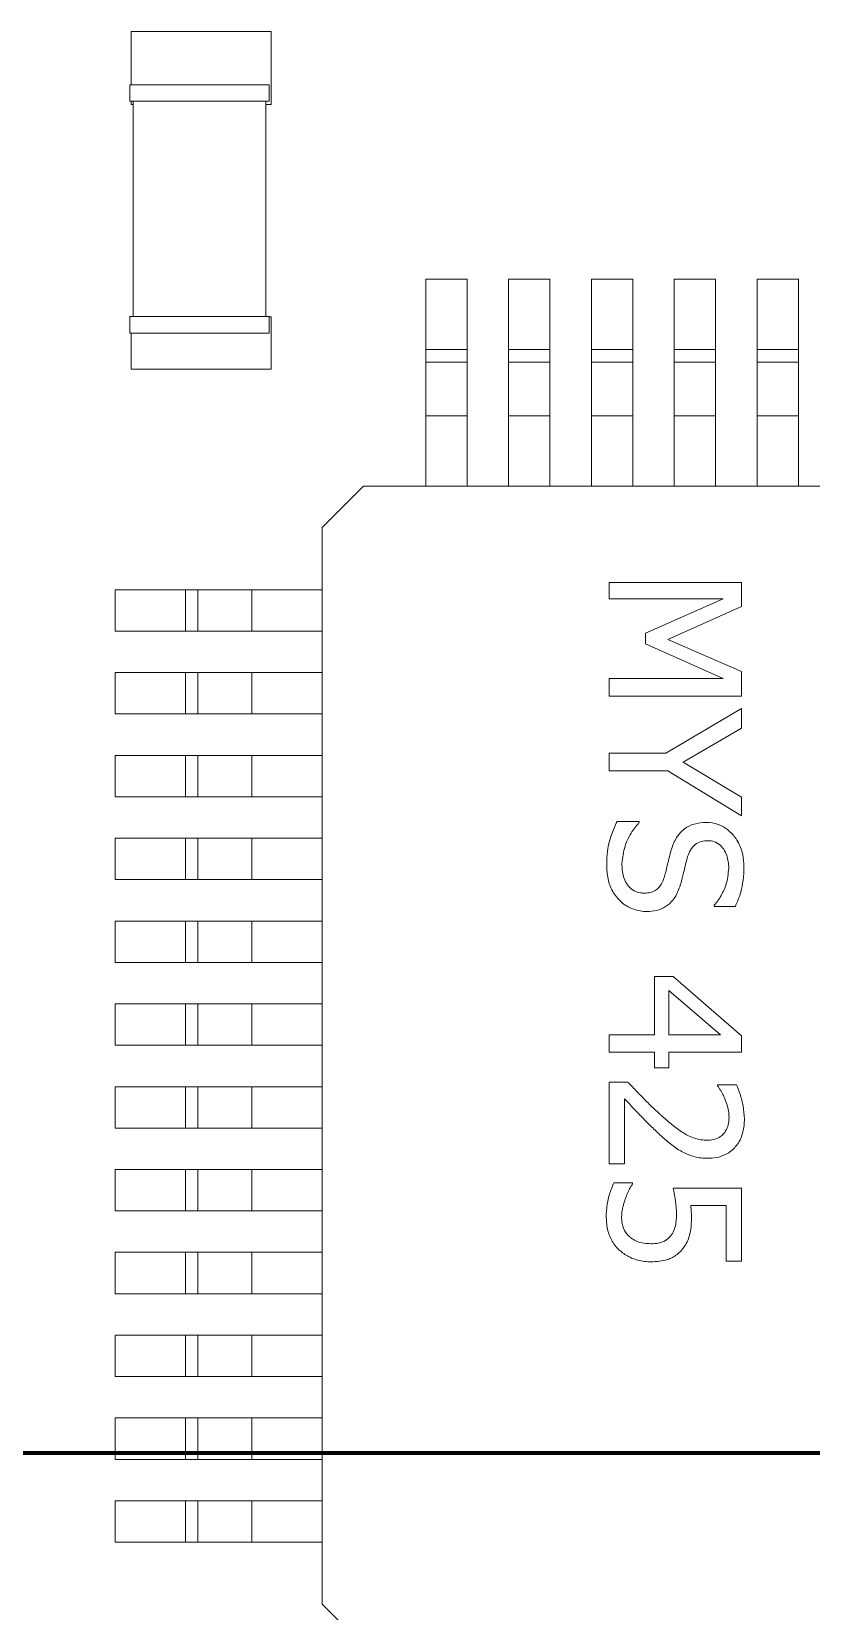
# Model space of a CAD drawing. Header units: millimetres. Extents: x 293 to 902, y 110 to 719.
# Drawn here: x 567.73 to 572.44, y 413.68 to 423.21 of the extents above; entities that cross this region are included whole.
import ezdxf

# ---------------------------------------------------------------- set-up
doc = ezdxf.new("R2010")
doc.units = ezdxf.units.MM
doc.linetypes.add('CENTERX2', pattern=[20.32, 12.7, -2.54, 2.54, -2.54])

msp = doc.modelspace()

# ---------------------------------------------------------------- linework, layer by layer
at = {"color": 7, "linetype": 'Continuous', "lineweight": 15}
for p, q in [((568.3348, 423.2149), (569.1782, 423.2149)), ((568.3348, 422.8941), (568.3348, 423.2149)), ((569.1782, 423.2149), (569.1782, 422.7753)), ((569.1658, 422.8941), (568.3258, 422.8941)), ((568.3258, 422.7941), (568.3258, 422.8941)), ((569.1658, 422.8941), (569.1658, 422.7941)), ((568.3258, 422.7941), (569.1658, 422.7941)), ((568.3348, 422.7753), (568.3348, 422.7941)), ((568.3458, 422.7753), (568.3348, 422.7753)), ((568.3458, 421.4941), (568.3458, 422.7941)), ((569.1458, 422.7941), (569.1458, 421.4941)), ((569.1782, 422.7753), (569.1458, 422.7753)), ((570.3614, 421.72), (570.1114, 421.72)), ((570.1114, 421.295), (570.1114, 421.72)), ((570.3614, 421.72), (570.3614, 421.295)), ((570.8614, 421.72), (570.6114, 421.72)), ((570.6114, 421.295), (570.6114, 421.72)), ((570.8614, 421.72), (570.8614, 421.295)), ((571.3614, 421.72), (571.1114, 421.72)), ((571.1114, 421.295), (571.1114, 421.72)), ((571.3614, 421.72), (571.3614, 421.295)), ((571.8614, 421.72), (571.6114, 421.72)), ((571.6114, 421.295), (571.6114, 421.72)), ((571.8614, 421.72), (571.8614, 421.295)), ((572.3614, 421.72), (572.1114, 421.72)), ((572.1114, 421.295), (572.1114, 421.72)), ((572.3614, 421.72), (572.3614, 421.295)), ((568.3258, 421.4941), (569.1658, 421.4941)), ((568.3258, 421.3941), (568.3258, 421.4941)), ((569.1658, 421.3941), (569.1658, 421.4941)), ((569.1658, 421.4924), (569.1782, 421.4924)), ((569.1782, 421.4924), (569.1782, 421.177)), ((569.1658, 421.3941), (568.3258, 421.3941)), ((568.3348, 421.177), (568.3348, 421.3941)), ((570.1114, 421.295), (570.3614, 421.295)), ((570.6114, 421.295), (570.8614, 421.295)), ((571.1114, 421.295), (571.3614, 421.295)), ((571.6114, 421.295), (571.8614, 421.295)), ((572.1114, 421.295), (572.3614, 421.295)), ((570.3614, 421.22), (570.1114, 421.22)), ((570.8614, 421.22), (570.6114, 421.22)), ((571.3614, 421.22), (571.1114, 421.22)), ((571.8614, 421.22), (571.6114, 421.22)), ((572.3614, 421.22), (572.1114, 421.22)), ((569.1782, 421.177), (568.3348, 421.177)), ((570.1114, 420.895), (570.1114, 420.47)), ((570.3614, 420.895), (570.1114, 420.895)), ((570.3614, 420.47), (570.3614, 420.895)), ((570.6114, 420.895), (570.6114, 420.47)), ((570.8614, 420.895), (570.6114, 420.895)), ((570.8614, 420.47), (570.8614, 420.895)), ((571.1114, 420.895), (571.1114, 420.47)), ((571.3614, 420.895), (571.1114, 420.895)), ((571.3614, 420.47), (571.3614, 420.895)), ((571.6114, 420.895), (571.6114, 420.47)), ((571.8614, 420.895), (571.6114, 420.895)), ((571.8614, 420.47), (571.8614, 420.895)), ((572.1114, 420.895), (572.1114, 420.47)), ((572.3614, 420.895), (572.1114, 420.895)), ((572.3614, 420.47), (572.3614, 420.895)), ((569.4864, 420.22), (569.7364, 420.47)), ((569.7364, 420.47), (576.2364, 420.47)), ((569.4864, 413.72), (569.4864, 420.22)), ((571.218, 419.889), (572.018, 419.889)), ((571.218, 419.7898), (571.218, 419.889)), ((572.018, 419.889), (572.018, 419.7437)), ((568.2364, 419.845), (568.2364, 419.595)), ((568.2364, 419.845), (568.6614, 419.845)), ((568.6614, 419.595), (568.6614, 419.845)), ((568.7364, 419.845), (568.7364, 419.595)), ((569.0614, 419.845), (569.0614, 419.595)), ((569.4864, 419.845), (569.0614, 419.845)), ((571.9071, 419.7898), (571.218, 419.7898)), ((571.4384, 419.583), (571.9071, 419.7898)), ((572.018, 419.7437), (571.5726, 419.5441)), ((568.6614, 419.595), (568.2364, 419.595)), ((569.0614, 419.595), (569.4864, 419.595)), ((571.4384, 419.5181), (571.4384, 419.583)), ((571.9071, 419.3094), (571.4384, 419.5181)), ((571.5726, 419.5441), (572.018, 419.3509)), ((568.2364, 419.345), (568.2364, 419.095)), ((568.2364, 419.345), (568.6614, 419.345)), ((568.6614, 419.095), (568.6614, 419.345)), ((568.7364, 419.345), (568.7364, 419.095)), ((569.0614, 419.345), (569.0614, 419.095)), ((569.4864, 419.345), (569.0614, 419.345)), ((571.218, 419.3094), (571.9071, 419.3094)), ((571.218, 419.2031), (571.218, 419.3094)), ((572.018, 419.3509), (572.018, 419.2031)), ((572.018, 419.2031), (571.218, 419.2031)), ((568.6614, 419.095), (568.2364, 419.095)), ((569.0614, 419.095), (569.4864, 419.095)), ((571.5609, 418.8575), (572.018, 419.1279)), ((572.018, 419.1279), (572.018, 419.0099)), ((572.018, 419.0099), (571.666, 418.8037)), ((568.2364, 418.845), (568.2364, 418.595)), ((568.2364, 418.845), (568.6614, 418.845)), ((568.6614, 418.595), (568.6614, 418.845)), ((568.7364, 418.845), (568.7364, 418.595)), ((569.0614, 418.845), (569.0614, 418.595)), ((569.4864, 418.845), (569.0614, 418.845)), ((571.218, 418.8575), (571.5609, 418.8575)), ((571.218, 418.7512), (571.218, 418.8575)), ((571.5719, 418.7512), (571.218, 418.7512)), ((572.018, 418.4809), (571.5719, 418.7512)), ((571.666, 418.8037), (572.018, 418.5937)), ((568.6614, 418.595), (568.2364, 418.595)), ((569.0614, 418.595), (569.4864, 418.595)), ((572.018, 418.5937), (572.018, 418.4809)), ((571.266, 418.4465), (571.3995, 418.4465)), ((571.3995, 418.4465), (571.3995, 418.4387)), ((568.2364, 418.345), (568.2364, 418.095)), ((568.2364, 418.345), (568.6614, 418.345)), ((568.6614, 418.095), (568.6614, 418.345)), ((568.7364, 418.345), (568.7364, 418.095)), ((569.0614, 418.345), (569.0614, 418.095)), ((569.4864, 418.345), (569.0614, 418.345)), ((568.6614, 418.095), (568.2364, 418.095)), ((569.0614, 418.095), (568.7364, 418.095)), ((569.0614, 418.095), (569.4864, 418.095)), ((571.8533, 417.9337), (571.8533, 417.9415)), ((571.9804, 417.9337), (571.8533, 417.9337)), ((568.2364, 417.845), (568.2364, 417.595)), ((568.2364, 417.845), (568.6614, 417.845)), ((568.6614, 417.595), (568.6614, 417.845)), ((568.7364, 417.845), (568.7364, 417.595)), ((569.0614, 417.845), (569.0614, 417.595)), ((569.4864, 417.845), (569.0614, 417.845)), ((568.6614, 417.595), (568.2364, 417.595)), ((568.7364, 417.595), (568.6614, 417.595)), ((569.0614, 417.595), (568.7364, 417.595)), ((569.0614, 417.595), (569.4864, 417.595)), ((571.4929, 417.5104), (571.6057, 417.5104)), ((571.4929, 417.157), (571.4929, 417.5104)), ((571.6057, 417.5104), (572.018, 417.1525)), ((571.5791, 417.157), (571.5791, 417.4261)), ((571.5791, 417.4261), (571.8916, 417.157)), ((568.2364, 417.345), (568.2364, 417.095)), ((568.2364, 417.345), (568.6614, 417.345)), ((568.6614, 417.095), (568.6614, 417.345)), ((568.7364, 417.345), (568.7364, 417.095)), ((569.0614, 417.345), (569.0614, 417.095)), ((569.4864, 417.345), (569.0614, 417.345)), ((568.6614, 417.095), (568.2364, 417.095)), ((568.7364, 417.095), (568.6614, 417.095)), ((569.0614, 417.095), (568.7364, 417.095)), ((569.0614, 417.095), (569.4864, 417.095)), ((571.218, 417.157), (571.4929, 417.157)), ((571.218, 417.054), (571.218, 417.157)), ((571.8916, 417.157), (571.5791, 417.157)), ((572.018, 417.1525), (572.018, 417.054)), ((571.4929, 417.054), (571.218, 417.054)), ((571.4929, 416.9587), (571.4929, 417.054)), ((571.5791, 417.054), (571.5791, 416.9587)), ((572.018, 417.054), (571.5791, 417.054)), ((571.5791, 416.9587), (571.4929, 416.9587)), ((568.2364, 416.845), (568.2364, 416.595)), ((568.2364, 416.845), (568.6614, 416.845)), ((568.6614, 416.595), (568.6614, 416.845)), ((568.7364, 416.845), (568.7364, 416.595)), ((569.0614, 416.845), (569.0614, 416.595)), ((569.4864, 416.845), (569.0614, 416.845)), ((571.218, 416.8731), (571.3314, 416.8731)), ((571.218, 416.3797), (571.218, 416.8731)), ((571.8728, 416.8504), (571.8728, 416.8562)), ((571.8728, 416.8562), (571.9869, 416.8562)), ((571.3107, 416.7726), (571.3107, 416.3797)), ((568.6614, 416.595), (568.2364, 416.595)), ((568.7364, 416.595), (568.6614, 416.595)), ((569.0614, 416.595), (569.4864, 416.595)), ((568.2364, 416.345), (568.2364, 416.095)), ((568.2364, 416.345), (568.6614, 416.345)), ((568.6614, 416.095), (568.6614, 416.345)), ((568.7364, 416.345), (568.7364, 416.095)), ((569.0614, 416.345), (569.0614, 416.095)), ((569.4864, 416.345), (569.0614, 416.345)), ((571.3107, 416.3797), (571.218, 416.3797)), ((571.2465, 416.2643), (571.36, 416.2643)), ((571.36, 416.2643), (571.36, 416.2566)), ((571.6057, 416.2313), (572.018, 416.2313)), ((572.018, 416.2313), (572.018, 415.7924)), ((568.6614, 416.095), (568.2364, 416.095)), ((569.0614, 416.095), (568.7364, 416.095)), ((569.0614, 416.095), (569.4864, 416.095)), ((571.924, 416.1282), (571.7107, 416.1282)), ((571.924, 415.7924), (571.924, 416.1282)), ((568.2364, 415.845), (568.2364, 415.595)), ((568.2364, 415.845), (568.6614, 415.845)), ((568.6614, 415.595), (568.6614, 415.845)), ((568.7364, 415.845), (568.7364, 415.595)), ((569.0614, 415.845), (569.0614, 415.595)), ((569.4864, 415.845), (569.0614, 415.845)), ((572.018, 415.7924), (571.924, 415.7924)), ((568.6614, 415.595), (568.2364, 415.595)), ((569.0614, 415.595), (569.4864, 415.595)), ((568.2364, 415.345), (568.2364, 415.095)), ((568.2364, 415.345), (568.6614, 415.345)), ((568.6614, 415.095), (568.6614, 415.345)), ((568.7364, 415.345), (568.7364, 415.095)), ((568.7364, 415.345), (569.0614, 415.345)), ((569.0614, 415.345), (569.0614, 415.095)), ((569.4864, 415.345), (569.0614, 415.345)), ((568.6614, 415.095), (568.2364, 415.095)), ((569.0614, 415.095), (569.4864, 415.095)), ((568.2364, 414.845), (568.2364, 414.595)), ((568.2364, 414.845), (568.6614, 414.845)), ((568.6614, 414.595), (568.6614, 414.845)), ((568.7364, 414.845), (568.7364, 414.595)), ((569.0614, 414.845), (569.0614, 414.595)), ((569.4864, 414.845), (569.0614, 414.845)), ((568.6614, 414.595), (568.2364, 414.595)), ((569.0614, 414.595), (569.4864, 414.595)), ((568.2364, 414.345), (568.2364, 414.095)), ((568.2364, 414.345), (568.6614, 414.345)), ((568.6614, 414.095), (568.6614, 414.345)), ((568.7364, 414.345), (568.7364, 414.095)), ((568.7364, 414.345), (569.0614, 414.345)), ((569.0614, 414.345), (569.0614, 414.095)), ((569.4864, 414.345), (569.0614, 414.345)), ((568.6614, 414.095), (568.2364, 414.095)), ((569.0614, 414.095), (569.4864, 414.095)), ((569.7364, 413.47), (569.4864, 413.72))]:
    msp.add_line(p, q, dxfattribs=at)
at = {"color": 20, "linetype": 'CENTERX2', "lineweight": 158, "ltscale": 3}
msp.add_line((435.2244, 414.6351), (759.5587, 414.6351), dxfattribs=at)
at = {"color": 7, "linetype": 'Continuous', "lineweight": 15, "flags": 128}
for points in [[(570.1114, 421.22), (570.1114, 421.2214), (570.1114, 421.2257), (570.1114, 421.2326), (570.1114, 421.242), (570.1114, 421.2533), (570.1114, 421.2663), (570.1114, 421.2804), (570.1114, 421.295)], [(570.3614, 421.295), (570.3614, 421.2804), (570.3614, 421.2663), (570.3614, 421.2533), (570.3614, 421.242), (570.3614, 421.2326), (570.3614, 421.2257), (570.3614, 421.2214), (570.3614, 421.22)], [(570.6114, 421.22), (570.6114, 421.2214), (570.6114, 421.2257), (570.6114, 421.2326), (570.6114, 421.242), (570.6114, 421.2533), (570.6114, 421.2663), (570.6114, 421.2804), (570.6114, 421.295)], [(570.8614, 421.295), (570.8614, 421.2804), (570.8614, 421.2663), (570.8614, 421.2533), (570.8614, 421.242), (570.8614, 421.2326), (570.8614, 421.2257), (570.8614, 421.2214), (570.8614, 421.22)], [(571.1114, 421.22), (571.1114, 421.2214), (571.1114, 421.2257), (571.1114, 421.2326), (571.1114, 421.242), (571.1114, 421.2533), (571.1114, 421.2663), (571.1114, 421.2804), (571.1114, 421.295)], [(571.3614, 421.295), (571.3614, 421.2804), (571.3614, 421.2663), (571.3614, 421.2533), (571.3614, 421.242), (571.3614, 421.2326), (571.3614, 421.2257), (571.3614, 421.2214), (571.3614, 421.22)], [(571.6114, 421.22), (571.6114, 421.2214), (571.6114, 421.2257), (571.6114, 421.2326), (571.6114, 421.242), (571.6114, 421.2533), (571.6114, 421.2663), (571.6114, 421.2804), (571.6114, 421.295)], [(571.8614, 421.295), (571.8614, 421.2804), (571.8614, 421.2663), (571.8614, 421.2533), (571.8614, 421.242), (571.8614, 421.2326), (571.8614, 421.2257), (571.8614, 421.2214), (571.8614, 421.22)], [(572.1114, 421.22), (572.1114, 421.2214), (572.1114, 421.2257), (572.1114, 421.2326), (572.1114, 421.242), (572.1114, 421.2533), (572.1114, 421.2663), (572.1114, 421.2804), (572.1114, 421.295)], [(572.3614, 421.295), (572.3614, 421.2804), (572.3614, 421.2663), (572.3614, 421.2533), (572.3614, 421.242), (572.3614, 421.2326), (572.3614, 421.2257), (572.3614, 421.2214), (572.3614, 421.22)], [(570.1114, 420.895), (570.1114, 420.9584), (570.1114, 421.0194), (570.1114, 421.0756), (570.1114, 421.1248), (570.1114, 421.1652), (570.1114, 421.1953), (570.1114, 421.2138), (570.1114, 421.22)], [(570.3614, 421.22), (570.3614, 421.2138), (570.3614, 421.1953), (570.3614, 421.1652), (570.3614, 421.1248), (570.3614, 421.0756), (570.3614, 421.0194), (570.3614, 420.9584), (570.3614, 420.895)], [(570.6114, 420.895), (570.6114, 420.9584), (570.6114, 421.0194), (570.6114, 421.0756), (570.6114, 421.1248), (570.6114, 421.1652), (570.6114, 421.1953), (570.6114, 421.2138), (570.6114, 421.22)], [(570.8614, 421.22), (570.8614, 421.2138), (570.8614, 421.1953), (570.8614, 421.1652), (570.8614, 421.1248), (570.8614, 421.0756), (570.8614, 421.0194), (570.8614, 420.9584), (570.8614, 420.895)], [(571.1114, 420.895), (571.1114, 420.9584), (571.1114, 421.0194), (571.1114, 421.0756), (571.1114, 421.1248), (571.1114, 421.1652), (571.1114, 421.1953), (571.1114, 421.2138), (571.1114, 421.22)], [(571.3614, 421.22), (571.3614, 421.2138), (571.3614, 421.1953), (571.3614, 421.1652), (571.3614, 421.1248), (571.3614, 421.0756), (571.3614, 421.0194), (571.3614, 420.9584), (571.3614, 420.895)], [(571.6114, 420.895), (571.6114, 420.9584), (571.6114, 421.0194), (571.6114, 421.0756), (571.6114, 421.1248), (571.6114, 421.1652), (571.6114, 421.1953), (571.6114, 421.2138), (571.6114, 421.22)], [(571.8614, 421.22), (571.8614, 421.2138), (571.8614, 421.1953), (571.8614, 421.1652), (571.8614, 421.1248), (571.8614, 421.0756), (571.8614, 421.0194), (571.8614, 420.9584), (571.8614, 420.895)], [(572.1114, 420.895), (572.1114, 420.9584), (572.1114, 421.0194), (572.1114, 421.0756), (572.1114, 421.1248), (572.1114, 421.1652), (572.1114, 421.1953), (572.1114, 421.2138), (572.1114, 421.22)], [(572.3614, 421.22), (572.3614, 421.2138), (572.3614, 421.1953), (572.3614, 421.1652), (572.3614, 421.1248), (572.3614, 421.0756), (572.3614, 421.0194), (572.3614, 420.9584), (572.3614, 420.895)], [(568.6614, 419.845), (568.676, 419.845), (568.6901, 419.845), (568.703, 419.845), (568.7144, 419.845), (568.7237, 419.845), (568.7307, 419.845), (568.7349, 419.845), (568.7364, 419.845)], [(568.7364, 419.845), (568.7426, 419.845), (568.7611, 419.845), (568.7911, 419.845), (568.8316, 419.845), (568.8808, 419.845), (568.937, 419.845), (568.998, 419.845), (569.0614, 419.845)], [(568.7364, 419.595), (568.7349, 419.595), (568.7307, 419.595), (568.7237, 419.595), (568.7144, 419.595), (568.703, 419.595), (568.6901, 419.595), (568.676, 419.595), (568.6614, 419.595)], [(569.0614, 419.595), (568.998, 419.595), (568.937, 419.595), (568.8808, 419.595), (568.8316, 419.595), (568.7911, 419.595), (568.7611, 419.595), (568.7426, 419.595), (568.7364, 419.595)], [(568.6614, 419.345), (568.676, 419.345), (568.6901, 419.345), (568.703, 419.345), (568.7144, 419.345), (568.7237, 419.345), (568.7307, 419.345), (568.7349, 419.345), (568.7364, 419.345)], [(568.7364, 419.345), (568.7426, 419.345), (568.7611, 419.345), (568.7911, 419.345), (568.8316, 419.345), (568.8808, 419.345), (568.937, 419.345), (568.998, 419.345), (569.0614, 419.345)], [(568.7364, 419.095), (568.7349, 419.095), (568.7307, 419.095), (568.7237, 419.095), (568.7144, 419.095), (568.703, 419.095), (568.6901, 419.095), (568.676, 419.095), (568.6614, 419.095)], [(569.0614, 419.095), (568.998, 419.095), (568.937, 419.095), (568.8808, 419.095), (568.8316, 419.095), (568.7911, 419.095), (568.7611, 419.095), (568.7426, 419.095), (568.7364, 419.095)], [(568.6614, 418.845), (568.676, 418.845), (568.6901, 418.845), (568.703, 418.845), (568.7144, 418.845), (568.7237, 418.845), (568.7307, 418.845), (568.7349, 418.845), (568.7364, 418.845)], [(568.7364, 418.845), (568.7426, 418.845), (568.7611, 418.845), (568.7911, 418.845), (568.8316, 418.845), (568.8808, 418.845), (568.937, 418.845), (568.998, 418.845), (569.0614, 418.845)], [(568.7364, 418.595), (568.7349, 418.595), (568.7307, 418.595), (568.7237, 418.595), (568.7144, 418.595), (568.703, 418.595), (568.6901, 418.595), (568.676, 418.595), (568.6614, 418.595)], [(569.0614, 418.595), (568.998, 418.595), (568.937, 418.595), (568.8808, 418.595), (568.8316, 418.595), (568.7911, 418.595), (568.7611, 418.595), (568.7426, 418.595), (568.7364, 418.595)], [(568.6614, 418.345), (568.676, 418.345), (568.6901, 418.345), (568.703, 418.345), (568.7144, 418.345), (568.7237, 418.345), (568.7307, 418.345), (568.7349, 418.345), (568.7364, 418.345)], [(568.7364, 418.345), (568.7426, 418.345), (568.7611, 418.345), (568.7911, 418.345), (568.8316, 418.345), (568.8808, 418.345), (568.937, 418.345), (568.998, 418.345), (569.0614, 418.345)], [(568.7364, 418.095), (568.7349, 418.095), (568.7307, 418.095), (568.7237, 418.095), (568.7144, 418.095), (568.703, 418.095), (568.6901, 418.095), (568.676, 418.095), (568.6614, 418.095)], [(568.6614, 417.845), (568.676, 417.845), (568.6901, 417.845), (568.703, 417.845), (568.7144, 417.845), (568.7237, 417.845), (568.7307, 417.845), (568.7349, 417.845), (568.7364, 417.845)], [(568.7364, 417.845), (568.7426, 417.845), (568.7611, 417.845), (568.7911, 417.845), (568.8316, 417.845), (568.8808, 417.845), (568.937, 417.845), (568.998, 417.845), (569.0614, 417.845)], [(568.6614, 417.345), (568.676, 417.345), (568.6901, 417.345), (568.703, 417.345), (568.7144, 417.345), (568.7237, 417.345), (568.7307, 417.345), (568.7349, 417.345), (568.7364, 417.345)], [(568.7364, 417.345), (568.7426, 417.345), (568.7611, 417.345), (568.7911, 417.345), (568.8316, 417.345), (568.8808, 417.345), (568.937, 417.345), (568.998, 417.345), (569.0614, 417.345)], [(568.6614, 416.845), (568.676, 416.845), (568.6901, 416.845), (568.703, 416.845), (568.7144, 416.845), (568.7237, 416.845), (568.7307, 416.845), (568.7349, 416.845), (568.7364, 416.845)], [(568.7364, 416.845), (568.7426, 416.845), (568.7611, 416.845), (568.7911, 416.845), (568.8316, 416.845), (568.8808, 416.845), (568.937, 416.845), (568.998, 416.845), (569.0614, 416.845)], [(569.0614, 416.595), (568.998, 416.595), (568.937, 416.595), (568.8808, 416.595), (568.8316, 416.595), (568.7911, 416.595), (568.7611, 416.595), (568.7426, 416.595), (568.7364, 416.595)], [(568.6614, 416.345), (568.676, 416.345), (568.6901, 416.345), (568.703, 416.345), (568.7144, 416.345), (568.7237, 416.345), (568.7307, 416.345), (568.7349, 416.345), (568.7364, 416.345)], [(568.7364, 416.345), (568.7426, 416.345), (568.7611, 416.345), (568.7911, 416.345), (568.8316, 416.345), (568.8808, 416.345), (568.937, 416.345), (568.998, 416.345), (569.0614, 416.345)], [(568.7364, 416.095), (568.7349, 416.095), (568.7307, 416.095), (568.7237, 416.095), (568.7144, 416.095), (568.703, 416.095), (568.6901, 416.095), (568.676, 416.095), (568.6614, 416.095)], [(568.6614, 415.845), (568.676, 415.845), (568.6901, 415.845), (568.703, 415.845), (568.7144, 415.845), (568.7237, 415.845), (568.7307, 415.845), (568.7349, 415.845), (568.7364, 415.845)], [(568.7364, 415.845), (568.7426, 415.845), (568.7611, 415.845), (568.7911, 415.845), (568.8316, 415.845), (568.8808, 415.845), (568.937, 415.845), (568.998, 415.845), (569.0614, 415.845)], [(568.7364, 415.595), (568.7349, 415.595), (568.7307, 415.595), (568.7237, 415.595), (568.7144, 415.595), (568.703, 415.595), (568.6901, 415.595), (568.676, 415.595), (568.6614, 415.595)], [(569.0614, 415.595), (568.998, 415.595), (568.937, 415.595), (568.8808, 415.595), (568.8316, 415.595), (568.7911, 415.595), (568.7611, 415.595), (568.7426, 415.595), (568.7364, 415.595)], [(568.6614, 415.345), (568.676, 415.345), (568.6901, 415.345), (568.703, 415.345), (568.7144, 415.345), (568.7237, 415.345), (568.7307, 415.345), (568.7349, 415.345), (568.7364, 415.345)], [(568.7364, 415.095), (568.7349, 415.095), (568.7307, 415.095), (568.7237, 415.095), (568.7144, 415.095), (568.703, 415.095), (568.6901, 415.095), (568.676, 415.095), (568.6614, 415.095)], [(569.0614, 415.095), (568.998, 415.095), (568.937, 415.095), (568.8808, 415.095), (568.8316, 415.095), (568.7911, 415.095), (568.7611, 415.095), (568.7426, 415.095), (568.7364, 415.095)], [(568.6614, 414.845), (568.676, 414.845), (568.6901, 414.845), (568.703, 414.845), (568.7144, 414.845), (568.7237, 414.845), (568.7307, 414.845), (568.7349, 414.845), (568.7364, 414.845)], [(568.7364, 414.845), (568.7426, 414.845), (568.7611, 414.845), (568.7911, 414.845), (568.8316, 414.845), (568.8808, 414.845), (568.937, 414.845), (568.998, 414.845), (569.0614, 414.845)], [(568.7364, 414.595), (568.7349, 414.595), (568.7307, 414.595), (568.7237, 414.595), (568.7144, 414.595), (568.703, 414.595), (568.6901, 414.595), (568.676, 414.595), (568.6614, 414.595)], [(569.0614, 414.595), (568.998, 414.595), (568.937, 414.595), (568.8808, 414.595), (568.8316, 414.595), (568.7911, 414.595), (568.7611, 414.595), (568.7426, 414.595), (568.7364, 414.595)], [(568.6614, 414.345), (568.676, 414.345), (568.6901, 414.345), (568.703, 414.345), (568.7144, 414.345), (568.7237, 414.345), (568.7307, 414.345), (568.7349, 414.345), (568.7364, 414.345)], [(568.7364, 414.095), (568.7349, 414.095), (568.7307, 414.095), (568.7237, 414.095), (568.7144, 414.095), (568.703, 414.095), (568.6901, 414.095), (568.676, 414.095), (568.6614, 414.095)], [(569.0614, 414.095), (568.998, 414.095), (568.937, 414.095), (568.8808, 414.095), (568.8316, 414.095), (568.7911, 414.095), (568.7611, 414.095), (568.7426, 414.095), (568.7364, 414.095)]]:
    msp.add_lwpolyline(points, dxfattribs=at)
at = {"color": 7, "linetype": 'Continuous', "lineweight": 15}
for points, knots in [([(571.2037, 418.1839), (571.2038, 418.1906), (571.204, 418.224), (571.2087, 418.2859), (571.2312, 418.3674), (571.2543, 418.42), (571.266, 418.4465)], [0, 0, 0, 0, 0.073466, 0.367886, 0.68057, 1, 1, 1, 1]), ([(571.3995, 418.4387), (571.395, 418.4338), (571.3725, 418.409), (571.3413, 418.3625), (571.3061, 418.285), (571.2997, 418.2273), (571.2958, 418.1917)], [0, 0, 0, 0, 0.073217, 0.367564, 0.61015, 1, 1, 1, 1]), ([(571.6588, 418.3888), (571.6639, 418.3932), (571.6851, 418.4115), (571.7332, 418.436), (571.7791, 418.4391), (571.8034, 418.4407)], [0, 0, 0, 0, 0.127709, 0.537301, 1, 1, 1, 1]), ([(571.8034, 418.4407), (571.8101, 418.4405), (571.8404, 418.4398), (571.8823, 418.4289), (571.9233, 418.4053), (571.9597, 418.3752), (571.9909, 418.3357), (572.0133, 418.2887), (572.0289, 418.2369), (572.0309, 418.1971), (572.0322, 418.1716)], [0, 0, 0, 0, 0.050847, 0.231527, 0.320915, 0.41024, 0.590034, 0.698198, 0.806309, 1, 1, 1, 1]), ([(571.5882, 418.2566), (571.5899, 418.263), (571.5953, 418.2823), (571.607, 418.3136), (571.6263, 418.3534), (571.6471, 418.3761), (571.6588, 418.3888)], [0, 0, 0, 0, 0.1318, 0.395681, 0.659893, 1, 1, 1, 1]), ([(571.5519, 418.112), (571.5536, 418.1184), (571.559, 418.1377), (571.5672, 418.17), (571.5769, 418.2119), (571.5841, 418.2407), (571.5882, 418.2566)], [0, 0, 0, 0, 0.1341744, 0.4025257, 0.6708536, 1, 1, 1, 1]), ([(571.8144, 418.3298), (571.8077, 418.3296), (571.7876, 418.329), (571.7541, 418.3201), (571.72, 418.2927), (571.7001, 418.2587), (571.6928, 418.2346), (571.6899, 418.2254)], [0, 0, 0, 0, 0.113435, 0.342815, 0.572873, 0.837031, 1, 1, 1, 1]), ([(571.9402, 418.1645), (571.9401, 418.1712), (571.9394, 418.2035), (571.9288, 418.2506), (571.8982, 418.2967), (571.8643, 418.3219), (571.834, 418.3293), (571.8181, 418.3297), (571.8144, 418.3298)], [0, 0, 0, 0, 0.086394, 0.419955, 0.605685, 0.792934, 0.952611, 1, 1, 1, 1]), ([(571.2763, 417.9752), (571.2719, 417.9802), (571.2498, 418.0055), (571.226, 418.0472), (571.2063, 418.1134), (571.2048, 418.1554), (571.2037, 418.1839)], [0, 0, 0, 0, 0.088438, 0.445906, 0.623323, 1, 1, 1, 1]), ([(571.2958, 418.1917), (571.2959, 418.1851), (571.2964, 418.1515), (571.3042, 418.1026), (571.3332, 418.0536), (571.3668, 418.0258), (571.4013, 418.0146), (571.4221, 418.0137), (571.4293, 418.0134)], [0, 0, 0, 0, 0.079844, 0.402715, 0.576494, 0.750938, 0.913189, 1, 1, 1, 1]), ([(571.6899, 418.2254), (571.6882, 418.219), (571.6831, 418.1997), (571.675, 418.1673), (571.6637, 418.1188), (571.654, 418.0837), (571.6478, 418.0614)], [0, 0, 0, 0, 0.118098, 0.354295, 0.590484, 1, 1, 1, 1]), ([(571.8533, 417.9415), (571.8577, 417.9465), (571.8797, 417.9718), (571.9031, 418.013), (571.9329, 418.0817), (571.9371, 418.1298), (571.9402, 418.1645)], [0, 0, 0, 0, 0.082075, 0.412582, 0.576813, 1, 1, 1, 1]), ([(572.0322, 418.1716), (572.0322, 418.165), (572.0319, 418.1316), (572.0263, 418.0743), (572.0096, 418.0007), (571.9902, 417.9562), (571.9804, 417.9337)], [0, 0, 0, 0, 0.081484, 0.408079, 0.700993, 1, 1, 1, 1]), ([(571.4293, 418.0134), (571.436, 418.0136), (571.4562, 418.0143), (571.4872, 418.0223), (571.5191, 418.0449), (571.5399, 418.0763), (571.548, 418.1006), (571.5519, 418.112)], [0, 0, 0, 0, 0.1171917, 0.3540362, 0.550528, 0.7896721, 1, 1, 1, 1]), ([(571.6478, 418.0614), (571.6457, 418.0551), (571.6354, 418.0231), (571.6108, 417.9744), (571.5606, 417.9291), (571.5049, 417.906), (571.4657, 417.9037), (571.4462, 417.9026)], [0, 0, 0, 0, 0.0720969, 0.3634532, 0.576824, 0.7899758, 1, 1, 1, 1]), ([(571.4462, 417.9026), (571.4395, 417.9028), (571.4067, 417.9036), (571.3488, 417.9194), (571.3001, 417.9503), (571.2792, 417.9722), (571.2763, 417.9752)], [0, 0, 0, 0, 0.105842, 0.519838, 0.934256, 1, 1, 1, 1]), ([(571.3314, 416.8731), (571.336, 416.8682), (571.3588, 416.8439), (571.4018, 416.7991), (571.4606, 416.7387), (571.5028, 416.6995), (571.524, 416.6799)], [0, 0, 0, 0, 0.07331, 0.366541, 0.683111, 1, 1, 1, 1]), ([(571.9168, 416.7726), (571.9142, 416.7787), (571.9071, 416.7955), (571.8921, 416.8214), (571.8792, 416.8407), (571.8728, 416.8504)], [0, 0, 0, 0, 0.223393, 0.610465, 1, 1, 1, 1]), ([(571.9869, 416.8562), (571.9896, 416.8502), (571.998, 416.832), (572.0123, 416.7892), (572.0301, 416.7275), (572.0333, 416.6769), (572.0348, 416.6514)], [0, 0, 0, 0, 0.094543, 0.283686, 0.638208, 1, 1, 1, 1]), ([(571.5181, 416.5613), (571.5132, 416.5658), (571.4888, 416.5884), (571.4457, 416.6303), (571.382, 416.6967), (571.3372, 416.7444), (571.3107, 416.7726)], [0, 0, 0, 0, 0.067519, 0.337633, 0.607727, 1, 1, 1, 1]), ([(571.9421, 416.6591), (571.942, 416.6658), (571.9414, 416.6859), (571.9345, 416.7245), (571.9234, 416.7548), (571.9168, 416.7726)], [0, 0, 0, 0, 0.1712955, 0.5147233, 1, 1, 1, 1]), ([(571.524, 416.6799), (571.5289, 416.6754), (571.5536, 416.6531), (571.5891, 416.6226), (571.6312, 416.5899), (571.6666, 416.565), (571.7181, 416.5361), (571.7689, 416.5226), (571.8036, 416.5218), (571.8092, 416.5217)], [0, 0, 0, 0, 0.0599346, 0.2997379, 0.4196307, 0.5395576, 0.6885418, 0.9491955, 1, 1, 1, 1]), ([(572.0348, 416.6514), (572.0347, 416.6447), (572.0342, 416.6112), (572.0246, 416.5504), (571.9865, 416.4806), (571.9288, 416.4349), (571.8695, 416.4152), (571.8315, 416.4135), (571.8151, 416.4128)], [0, 0, 0, 0, 0.054681, 0.275099, 0.49779, 0.68903, 0.865084, 1, 1, 1, 1]), ([(571.9097, 416.5613), (571.9138, 416.5665), (571.9262, 416.5825), (571.9396, 416.6159), (571.9412, 416.6443), (571.9421, 416.6591)], [0, 0, 0, 0, 0.190923, 0.576207, 1, 1, 1, 1]), ([(571.6549, 416.4543), (571.6491, 416.4576), (571.6202, 416.4743), (571.5741, 416.5101), (571.5363, 416.5447), (571.5181, 416.5613)], [0, 0, 0, 0, 0.114979, 0.576317, 1, 1, 1, 1]), ([(571.8092, 416.5217), (571.8159, 416.5219), (571.836, 416.5224), (571.8679, 416.5299), (571.8948, 416.5455), (571.9065, 416.5578), (571.9097, 416.5613)], [0, 0, 0, 0, 0.180161, 0.543302, 0.872142, 1, 1, 1, 1]), ([(571.8151, 416.4128), (571.8084, 416.4129), (571.7749, 416.4134), (571.7189, 416.4227), (571.6748, 416.4444), (571.6549, 416.4543)], [0, 0, 0, 0, 0.119782, 0.602557, 1, 1, 1, 1]), ([(571.2011, 416.0549), (571.2012, 416.0616), (571.2016, 416.095), (571.2075, 416.1416), (571.2222, 416.2053), (571.2369, 416.241), (571.2465, 416.2643)], [0, 0, 0, 0, 0.09271, 0.464637, 0.650152, 1, 1, 1, 1]), ([(571.36, 416.2566), (571.3563, 416.251), (571.3456, 416.2348), (571.3313, 416.2059), (571.3219, 416.1822), (571.3172, 416.1703)], [0, 0, 0, 0, 0.207753, 0.602386, 1, 1, 1, 1]), ([(571.3172, 416.1703), (571.315, 416.164), (571.3086, 416.1451), (571.3002, 416.1163), (571.2945, 416.0832), (571.2941, 416.0631), (571.2938, 416.053)], [0, 0, 0, 0, 0.166311, 0.499121, 0.74772, 1, 1, 1, 1]), ([(571.6251, 416.0731), (571.625, 416.0798), (571.6247, 416.1132), (571.6183, 416.1662), (571.6094, 416.2118), (571.6057, 416.2313)], [0, 0, 0, 0, 0.12533, 0.627763, 1, 1, 1, 1]), ([(571.2796, 415.8585), (571.2748, 415.8632), (571.2516, 415.8859), (571.2277, 415.9255), (571.2052, 415.9875), (571.2028, 416.0276), (571.2011, 416.0549)], [0, 0, 0, 0, 0.0922445, 0.4486827, 0.6249461, 1, 1, 1, 1]), ([(571.2938, 416.053), (571.2941, 416.0463), (571.2951, 416.0201), (571.3063, 415.9768), (571.3311, 415.9499), (571.3425, 415.9376)], [0, 0, 0, 0, 0.1558, 0.613271, 1, 1, 1, 1]), ([(571.5882, 415.9421), (571.5923, 415.9474), (571.6049, 415.9632), (571.617, 415.9947), (571.6239, 416.0338), (571.6247, 416.0599), (571.6251, 416.0731)], [0, 0, 0, 0, 0.144609, 0.436165, 0.715429, 1, 1, 1, 1]), ([(571.7152, 416.0556), (571.7152, 416.0489), (571.7148, 416.0155), (571.7105, 415.9546), (571.6869, 415.8992), (571.668, 415.8738), (571.6653, 415.8702)], [0, 0, 0, 0, 0.102361, 0.513122, 0.930715, 1, 1, 1, 1]), ([(571.7107, 416.1282), (571.7115, 416.1216), (571.7131, 416.1083), (571.7147, 416.0841), (571.715, 416.0665), (571.7152, 416.0556)], [0, 0, 0, 0, 0.274804, 0.5496, 1, 1, 1, 1]), ([(571.4721, 415.7878), (571.4654, 415.7879), (571.4319, 415.7885), (571.3852, 415.7976), (571.3264, 415.8216), (571.2977, 415.8442), (571.2796, 415.8585)], [0, 0, 0, 0, 0.0954903, 0.4806347, 0.6720402, 1, 1, 1, 1]), ([(571.3425, 415.9376), (571.3477, 415.9335), (571.3682, 415.9177), (571.4123, 415.8997), (571.4521, 415.8977), (571.4728, 415.8967)], [0, 0, 0, 0, 0.144085, 0.556476, 1, 1, 1, 1]), ([(571.6653, 415.8702), (571.6611, 415.865), (571.6432, 415.8425), (571.6109, 415.818), (571.5501, 415.7914), (571.5056, 415.7894), (571.4721, 415.7878)], [0, 0, 0, 0, 0.091915, 0.395352, 0.545468, 1, 1, 1, 1]), ([(571.4728, 415.8967), (571.4794, 415.8969), (571.5053, 415.8973), (571.5448, 415.9056), (571.5749, 415.9269), (571.5859, 415.9395), (571.5882, 415.9421)], [0, 0, 0, 0, 0.156382, 0.608263, 0.918698, 1, 1, 1, 1])]:
    msp.add_open_spline(points, degree=3, knots=knots, dxfattribs=at)

doc.saveas('drawing.dxf')
